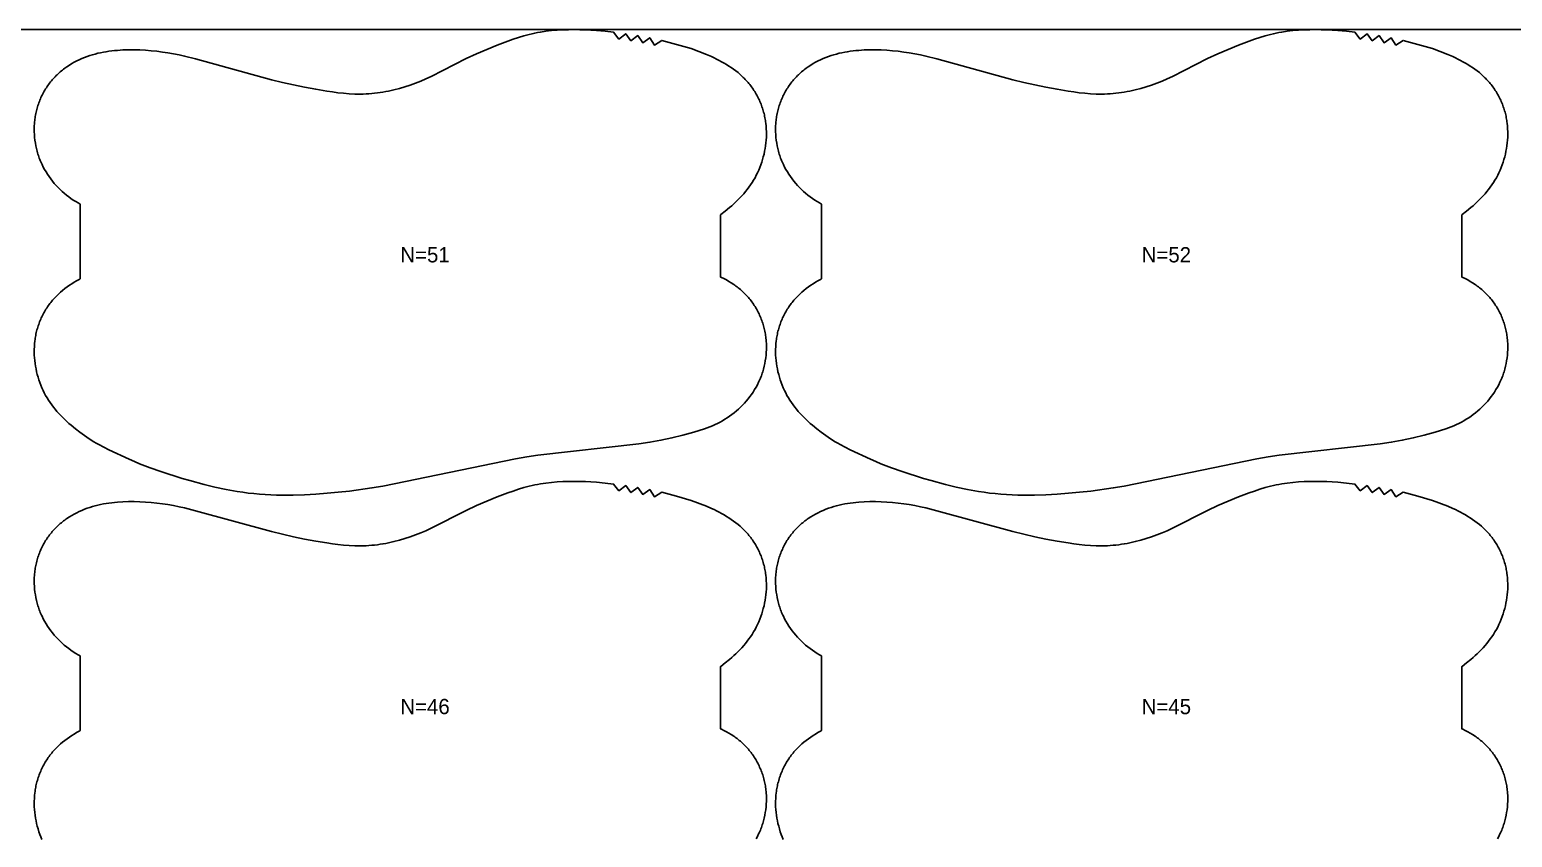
# Model space of a CAD drawing. Header units: inches. Extents: x 2 to 1941, y 2 to 1039.
# Drawn here: x 486 to 971.4, y 774.9 to 1039.5 of the extents above; entities that cross this region are included whole.
import ezdxf

# ---------------------------------------------------------------- set-up
doc = ezdxf.new("R2010")
doc.units = ezdxf.units.IN

msp = doc.modelspace()

# ---------------------------------------------------------------- linework, layer by layer
at = {"layer": '1'}
for points in [[(2, 2), (1940.8353, 2), (1940.8353, 1039.4821), (2, 1039.4821), (2, 2)], [(702.5406, 1033.2519), (707.5384, 1031.39), (709.2283, 1030.6474), (710.0633, 1030.2543), (710.8911, 1029.846), (711.711, 1029.422), (712.5225, 1028.9817), (713.3249, 1028.5246), (714.1178, 1028.0502), (714.9004, 1027.5579), (715.671, 1027.0468), (716.4277, 1026.516), (717.1687, 1025.9645), (717.8922, 1025.3914), (718.5962, 1024.7958), (718.9403, 1024.4892), (719.2789, 1024.1767), (719.6116, 1023.858), (719.9384, 1023.5332), (720.2589, 1023.202), (720.573, 1022.8647), (720.8808, 1022.5213), (721.1821, 1022.1721), (721.4768, 1021.8171), (721.7649, 1021.4566), (722.0464, 1021.0907), (722.321, 1020.7196), (722.5888, 1020.3434), (722.8497, 1019.9622), (723.1036, 1019.5763), (723.3504, 1019.1858), (723.5901, 1018.7908), (723.8226, 1018.3915), (724.0478, 1017.9881), (724.2656, 1017.5807), (724.476, 1017.1694), (724.679, 1016.7545), (724.8744, 1016.336), (725.0622, 1015.9141), (725.2424, 1015.4889), (725.4149, 1015.0606), (725.5797, 1014.6293), (725.7366, 1014.1952), (725.8857, 1013.7584), (726.0269, 1013.3189), (726.1601, 1012.8771), (726.2854, 1012.4329), (726.4025, 1011.9867), (726.5116, 1011.5384), (726.6124, 1011.0882), (726.7051, 1010.6363), (726.7895, 1010.1828), (726.8656, 1009.7278), (726.9337, 1009.2716), (726.9936, 1008.8142), (727.0895, 1007.8964), (727.1539, 1006.9755), (727.1874, 1006.0528), (727.1903, 1005.1293), (727.1633, 1004.2061), (727.1069, 1003.2844), (727.0216, 1002.3652), (726.9079, 1001.4492), (726.766, 1000.5372), (726.5965, 999.6298), (726.3998, 998.7279), (726.1762, 997.8319), (725.9261, 996.9428), (725.65, 996.0611), (725.3482, 995.1876), (725.0208, 994.3234), (724.6675, 993.4696), (724.2884, 992.6272), (723.8835, 991.7975), (723.4527, 990.9814), (722.9958, 990.1802), (722.5129, 989.3948), (722.0042, 988.6262), (721.4709, 987.8743), (720.9147, 987.1388), (720.337, 986.4193), (719.7395, 985.7154), (719.1237, 985.0269), (718.4911, 984.3534), (717.8435, 983.6946), (717.182, 983.0501), (716.5078, 982.4195), (715.8214, 981.8021), (715.1236, 981.1976), (713.6969, 980.025), (712.2334, 978.8976), (712.1903, 978.8663), (712.1903, 958.4382), (712.4593, 958.3181), (713.2897, 957.9153), (714.1067, 957.4856), (714.9092, 957.0289), (715.6961, 956.5454), (716.466, 956.0353), (716.8442, 955.7703), (717.2176, 955.4988), (717.5861, 955.2208), (717.9496, 954.9362), (718.3079, 954.6452), (718.6607, 954.3478), (719.0081, 954.044), (719.3497, 953.7338), (719.6854, 953.4172), (720.0152, 953.0944), (720.3387, 952.7653), (720.6559, 952.4301), (720.9667, 952.0888), (721.271, 951.7417), (721.5686, 951.3888), (721.8595, 951.0304), (722.1436, 950.6665), (722.4207, 950.2972), (722.6907, 949.9227), (722.9535, 949.5432), (723.209, 949.1588), (723.4571, 948.7695), (723.6977, 948.3756), (723.9307, 947.9772), (724.1559, 947.5744), (724.3733, 947.1673), (724.5828, 946.7561), (724.7843, 946.3409), (724.9777, 945.9219), (725.1632, 945.4994), (725.3407, 945.0733), (725.5101, 944.644), (725.6715, 944.2115), (725.8247, 943.7761), (725.9699, 943.3379), (726.107, 942.8971), (726.2359, 942.4538), (726.3567, 942.0082), (726.4693, 941.5604), (726.5738, 941.1107), (726.67, 940.6592), (726.758, 940.2061), (726.8378, 939.7515), (726.9094, 939.2955), (726.9729, 938.8384), (727.0281, 938.3802), (727.0753, 937.9211), (727.1143, 937.4613), (727.1683, 936.5397), (727.1903, 935.6167), (727.1805, 934.6934), (727.1392, 933.7708), (727.0666, 932.85), (726.9629, 931.9322), (726.8282, 931.0184), (726.6625, 930.1099), (726.4657, 929.2078), (726.238, 928.3133), (726.1125, 927.8692), (725.9792, 927.4274), (725.8383, 926.988), (725.6896, 926.5513), (725.5331, 926.1173), (725.3689, 925.6862), (725.197, 925.2581), (725.0175, 924.8332), (724.8305, 924.4115), (724.6361, 923.993), (724.2255, 923.1665), (723.7867, 922.3543), (723.3206, 921.5572), (722.8281, 920.7759), (722.3101, 920.0112), (721.7675, 919.2638), (721.2012, 918.5345), (720.6119, 917.8238), (720.0003, 917.1323), (719.3672, 916.4605), (718.7131, 915.8089), (718.0389, 915.1782), (717.3453, 914.5689), (716.6329, 913.9815), (715.9025, 913.4166), (715.1549, 912.8744), (714.3911, 912.3553), (713.612, 911.8595), (712.8184, 911.3874), (712.0113, 910.9391), (711.1916, 910.515), (710.3602, 910.1154), (709.518, 909.7401), (708.6662, 909.3874), (707.8058, 909.055), (706.938, 908.7408), (705.1849, 908.1579), (703.416, 907.6213), (699.8552, 906.6389), (696.2683, 905.7646), (692.6562, 904.9955), (689.0217, 904.3411), (685.3686, 903.805), (652.3414, 900.0891), (648.6939, 899.5158), (645.056, 898.878), (601.6449, 889.9796), (598.0027, 889.3714), (590.6877, 888.3486), (587.0188, 887.9301), (583.3416, 887.5914), (579.6579, 887.3305), (575.9699, 887.143), (572.2787, 887.0302), (568.5854, 887), (566.7391, 887.0249), (564.8937, 887.0824), (563.0498, 887.1763), (561.2083, 887.3078), (559.3699, 887.4776), (557.5356, 887.6865), (555.7061, 887.9345), (553.8817, 888.2189), (550.2489, 888.8846), (546.6383, 889.6595), (543.0489, 890.5273), (538.4116, 891.7747), (535.9315, 892.4977), (528.895, 894.7417), (525.4058, 895.9549), (523.6754, 896.5986), (521.9592, 897.2769), (520.2591, 897.9942), (518.5719, 898.7422), (511.8707, 901.8575), (510.2182, 902.6801), (508.5912, 903.5494), (507.79, 904.0061), (506.9974, 904.478), (505.4374, 905.4641), (503.9103, 906.5023), (502.4149, 907.587), (500.9514, 908.7144), (499.5247, 909.887), (498.8269, 910.4915), (498.1405, 911.1089), (497.4663, 911.7395), (496.8048, 912.384), (496.1572, 913.0428), (495.5246, 913.7163), (494.9088, 914.4048), (494.3113, 915.1087), (493.7337, 915.8282), (493.1774, 916.5637), (492.6441, 917.3156), (492.1354, 918.0842), (491.6525, 918.8696), (491.1956, 919.6708), (490.7648, 920.4869), (490.3599, 921.3167), (489.9808, 922.159), (489.6276, 923.0128), (489.3001, 923.877), (488.9983, 924.7505), (488.7222, 925.6322), (488.4721, 926.5214), (488.2485, 927.4173), (488.0518, 928.3193), (487.8823, 929.2266), (487.7404, 930.1386), (487.6267, 931.0546), (487.5414, 931.9738), (487.485, 932.8955), (487.458, 933.8187), (487.4609, 934.7422), (487.4944, 935.6649), (487.5588, 936.5858), (487.6547, 937.5036), (487.7146, 937.961), (487.7827, 938.4173), (487.8588, 938.8722), (487.9432, 939.3257), (488.0359, 939.7776), (488.1367, 940.2278), (488.2458, 940.6761), (488.3629, 941.1224), (488.4882, 941.5665), (488.6214, 942.0083), (488.7626, 942.4478), (488.9117, 942.8846), (489.0686, 943.3188), (489.2334, 943.75), (489.4059, 944.1783), (489.5861, 944.6035), (489.7739, 945.0254), (489.9693, 945.4439), (490.1723, 945.8588), (490.3827, 946.2701), (490.6005, 946.6775), (490.8257, 947.0809), (491.0582, 947.4802), (491.2979, 947.8752), (491.5447, 948.2657), (491.7986, 948.6517), (492.0595, 949.0328), (492.3273, 949.409), (492.6019, 949.7802), (492.8834, 950.146), (493.1715, 950.5065), (493.4662, 950.8615), (493.7675, 951.2107), (494.0753, 951.5541), (494.3894, 951.8914), (494.7099, 952.2226), (495.0367, 952.5475), (495.3694, 952.8661), (495.708, 953.1786), (496.0521, 953.4852), (496.7561, 954.0808), (497.4796, 954.6539), (498.2206, 955.2054), (498.9773, 955.7362), (499.7479, 956.2473), (500.5305, 956.7397), (501.3234, 957.2141), (502.1258, 957.6711), (502.458, 957.8514), (502.458, 982.3491), (501.8299, 982.6979), (501.0363, 983.1701), (500.2572, 983.6659), (499.4934, 984.185), (498.7458, 984.7272), (498.0154, 985.2921), (497.303, 985.8795), (496.6094, 986.4888), (495.9352, 987.1195), (495.2811, 987.771), (494.648, 988.4429), (494.0364, 989.1344), (493.4471, 989.8451), (492.8808, 990.5744), (492.3382, 991.3218), (491.8202, 992.0865), (491.3277, 992.8678), (490.8616, 993.6649), (490.4228, 994.4771), (490.0122, 995.3036), (489.8178, 995.722), (489.6308, 996.1438), (489.4513, 996.5687), (489.2794, 996.9968), (489.1152, 997.4279), (488.9587, 997.8619), (488.81, 998.2986), (488.6691, 998.738), (488.5358, 999.1797), (488.4103, 999.6238), (488.1826, 1000.5184), (487.9858, 1001.4205), (487.8201, 1002.329), (487.6854, 1003.2427), (487.5817, 1004.1606), (487.5091, 1005.0813), (487.4678, 1006.004), (487.458, 1006.9273), (487.48, 1007.8503), (487.534, 1008.7719), (487.573, 1009.2317), (487.6202, 1009.6908), (487.6755, 1010.149), (487.7389, 1010.6061), (487.8105, 1011.0621), (487.8903, 1011.5167), (487.9783, 1011.9698), (488.0745, 1012.4213), (488.179, 1012.871), (488.2916, 1013.3187), (488.4124, 1013.7643), (488.5413, 1014.2077), (488.6784, 1014.6485), (488.8236, 1015.0867), (488.9769, 1015.5221), (489.1382, 1015.9546), (489.3076, 1016.3839), (489.4851, 1016.81), (489.6706, 1017.2325), (489.864, 1017.6515), (490.0655, 1018.0666), (490.275, 1018.4779), (490.4924, 1018.8849), (490.7176, 1019.2878), (490.9506, 1019.6862), (491.1912, 1020.0801), (491.4393, 1020.4694), (491.6948, 1020.8538), (491.9576, 1021.2333), (492.2276, 1021.6078), (492.5047, 1021.977), (492.7888, 1022.341), (493.0797, 1022.6994), (493.3773, 1023.0523), (493.6816, 1023.3994), (493.9924, 1023.7406), (494.3096, 1024.0759), (494.6332, 1024.405), (494.9629, 1024.7278), (495.2986, 1025.0444), (495.6402, 1025.3546), (495.9876, 1025.6584), (496.3404, 1025.9558), (496.6987, 1026.2468), (497.0622, 1026.5313), (497.4307, 1026.8094), (497.8042, 1027.0809), (498.1823, 1027.3459), (498.9522, 1027.856), (499.7391, 1028.3395), (500.5416, 1028.7962), (501.3586, 1029.2258), (502.189, 1029.6287), (503.0317, 1030.005), (503.8857, 1030.3551), (504.75, 1030.6791), (505.6235, 1030.9775), (506.5053, 1031.2505), (507.3943, 1031.4984), (508.2896, 1031.7216), (509.1903, 1031.9212), (510.096, 1032.0984), (511.0058, 1032.2546), (511.9192, 1032.3909), (512.8355, 1032.5087), (513.7541, 1032.6092), (514.6743, 1032.6936), (516.5173, 1032.8178), (518.3626, 1032.8838), (520.2086, 1032.8928), (522.0538, 1032.8459), (523.8969, 1032.7446), (525.7369, 1032.5927), (527.5729, 1032.3945), (529.4043, 1032.1541), (531.2302, 1031.8749), (533.0495, 1031.5572), (534.8612, 1031.2003), (536.6641, 1030.8034), (540.2446, 1029.9022), (565.1768, 1023.0698), (568.7614, 1022.1816), (572.3619, 1021.3603), (575.9783, 1020.6122), (579.6084, 1019.9339), (583.2507, 1019.3275), (585.0777, 1019.0616), (586.9095, 1018.8276), (588.7465, 1018.6317), (590.5876, 1018.4834), (592.4314, 1018.3932), (593.3538, 1018.3731), (594.2764, 1018.3714), (595.1989, 1018.3892), (596.1211, 1018.4262), (597.0424, 1018.4823), (597.9626, 1018.5569), (598.8812, 1018.6497), (599.798, 1018.7603), (600.7125, 1018.8884), (601.6243, 1019.0336), (602.5332, 1019.1954), (603.4389, 1019.3734), (605.2405, 1019.7764), (607.0282, 1020.2386), (608.8009, 1020.7565), (610.5576, 1021.3269), (612.2963, 1021.9493), (614.015, 1022.624), (615.7117, 1023.3509), (617.3855, 1024.128), (628.8954, 1030.0093), (632.2449, 1031.5635), (635.6355, 1033.0276), (639.0558, 1034.419), (642.5087, 1035.7292), (644.2497, 1036.3474), (646.0026, 1036.9295), (647.7696, 1037.4633), (648.6591, 1037.7084), (649.5529, 1037.9369), (650.4512, 1038.1477), (651.3537, 1038.3408), (652.2599, 1038.5168), (653.1694, 1038.6762), (654.9965, 1038.9467), (656.8317, 1039.1561), (658.6717, 1039.3086), (660.5152, 1039.4097), (662.3608, 1039.4655), (664.2075, 1039.4821), (666.0541, 1039.4642), (667.8998, 1039.4125), (669.7441, 1039.3261), (671.5861, 1039.2044), (674.3719, 1038.9547), (677.152, 1038.6423), (678.8768, 1036.4084), (681.1182, 1038.1234), (682.7969, 1035.8575), (685.0725, 1037.521), (686.6833, 1035.2102), (689.0071, 1036.802), (690.5409, 1034.4395), (692.916, 1035.9537), (697.7433, 1034.6564), (702.5406, 1033.2519)], [(945.2696, 1033.2519), (950.2674, 1031.39), (951.9573, 1030.6474), (952.7923, 1030.2543), (953.6201, 1029.846), (954.44, 1029.422), (955.2515, 1028.9817), (956.0539, 1028.5246), (956.8468, 1028.0502), (957.6294, 1027.5579), (958.4, 1027.0468), (959.1567, 1026.516), (959.8977, 1025.9645), (960.6212, 1025.3914), (961.3252, 1024.7958), (961.6693, 1024.4892), (962.0079, 1024.1767), (962.3406, 1023.858), (962.6674, 1023.5332), (962.9879, 1023.202), (963.302, 1022.8647), (963.6098, 1022.5213), (963.9111, 1022.1721), (964.2058, 1021.8171), (964.4939, 1021.4566), (964.7754, 1021.0907), (965.05, 1020.7196), (965.3178, 1020.3434), (965.5787, 1019.9622), (965.8326, 1019.5763), (966.0794, 1019.1858), (966.3191, 1018.7908), (966.5516, 1018.3915), (966.7768, 1017.9881), (966.9946, 1017.5807), (967.205, 1017.1694), (967.408, 1016.7545), (967.6034, 1016.336), (967.7912, 1015.9141), (967.9714, 1015.4889), (968.1439, 1015.0606), (968.3087, 1014.6293), (968.4656, 1014.1952), (968.6147, 1013.7584), (968.7559, 1013.3189), (968.8891, 1012.8771), (969.0144, 1012.4329), (969.1315, 1011.9867), (969.2406, 1011.5384), (969.3414, 1011.0882), (969.4341, 1010.6363), (969.5185, 1010.1828), (969.5946, 1009.7278), (969.6627, 1009.2716), (969.7226, 1008.8142), (969.8185, 1007.8964), (969.8829, 1006.9755), (969.9164, 1006.0528), (969.9193, 1005.1293), (969.8923, 1004.2061), (969.8359, 1003.2844), (969.7506, 1002.3652), (969.6369, 1001.4492), (969.495, 1000.5372), (969.3255, 999.6298), (969.1288, 998.7279), (968.9052, 997.8319), (968.6551, 996.9428), (968.379, 996.0611), (968.0772, 995.1876), (967.7498, 994.3234), (967.3965, 993.4696), (967.0174, 992.6272), (966.6125, 991.7975), (966.1817, 990.9814), (965.7248, 990.1802), (965.2419, 989.3948), (964.7332, 988.6262), (964.1999, 987.8743), (963.6437, 987.1388), (963.066, 986.4193), (962.4685, 985.7154), (961.8527, 985.0269), (961.2201, 984.3534), (960.5725, 983.6946), (959.911, 983.0501), (959.2368, 982.4195), (958.5504, 981.8021), (957.8526, 981.1976), (956.4259, 980.025), (954.9624, 978.8976), (954.9193, 978.8663), (954.9193, 958.4382), (955.1883, 958.3181), (956.0187, 957.9153), (956.8357, 957.4856), (957.6382, 957.0289), (958.4251, 956.5454), (959.195, 956.0353), (959.5732, 955.7703), (959.9466, 955.4988), (960.3151, 955.2208), (960.6786, 954.9362), (961.0369, 954.6452), (961.3897, 954.3478), (961.7371, 954.044), (962.0787, 953.7338), (962.4144, 953.4172), (962.7442, 953.0944), (963.0677, 952.7653), (963.3849, 952.4301), (963.6957, 952.0888), (964, 951.7417), (964.2976, 951.3888), (964.5885, 951.0304), (964.8726, 950.6665), (965.1497, 950.2972), (965.4197, 949.9227), (965.6825, 949.5432), (965.938, 949.1588), (966.1861, 948.7695), (966.4267, 948.3756), (966.6597, 947.9772), (966.8849, 947.5744), (967.1023, 947.1673), (967.3118, 946.7561), (967.5133, 946.3409), (967.7067, 945.9219), (967.8922, 945.4994), (968.0697, 945.0733), (968.2391, 944.644), (968.4005, 944.2115), (968.5537, 943.7761), (968.6989, 943.3379), (968.836, 942.8971), (968.9649, 942.4538), (969.0857, 942.0082), (969.1983, 941.5604), (969.3028, 941.1107), (969.399, 940.6592), (969.487, 940.2061), (969.5668, 939.7515), (969.6384, 939.2955), (969.7019, 938.8384), (969.7571, 938.3802), (969.8043, 937.9211), (969.8433, 937.4613), (969.8973, 936.5397), (969.9193, 935.6167), (969.9095, 934.6934), (969.8682, 933.7708), (969.7956, 932.85), (969.6919, 931.9322), (969.5572, 931.0184), (969.3915, 930.1099), (969.1947, 929.2078), (968.967, 928.3133), (968.8415, 927.8692), (968.7082, 927.4274), (968.5673, 926.988), (968.4186, 926.5513), (968.2621, 926.1173), (968.0979, 925.6862), (967.926, 925.2581), (967.7465, 924.8332), (967.5595, 924.4115), (967.3651, 923.993), (966.9545, 923.1665), (966.5157, 922.3543), (966.0496, 921.5572), (965.5571, 920.7759), (965.0391, 920.0112), (964.4965, 919.2638), (963.9302, 918.5345), (963.3409, 917.8238), (962.7293, 917.1323), (962.0962, 916.4605), (961.4421, 915.8089), (960.7679, 915.1782), (960.0743, 914.5689), (959.3619, 913.9815), (958.6315, 913.4166), (957.8839, 912.8744), (957.1201, 912.3553), (956.341, 911.8595), (955.5474, 911.3874), (954.7403, 910.9391), (953.9206, 910.515), (953.0892, 910.1154), (952.247, 909.7401), (951.3952, 909.3874), (950.5348, 909.055), (949.667, 908.7408), (947.9139, 908.1579), (946.145, 907.6213), (942.5842, 906.6389), (938.9973, 905.7646), (935.3852, 904.9955), (931.7507, 904.3411), (928.0976, 903.805), (895.0704, 900.0891), (891.4229, 899.5158), (887.785, 898.878), (844.3739, 889.9796), (840.7317, 889.3714), (833.4167, 888.3486), (829.7478, 887.9301), (826.0706, 887.5914), (822.3869, 887.3305), (818.6989, 887.143), (815.0077, 887.0302), (811.3144, 887), (809.4681, 887.0249), (807.6227, 887.0824), (805.7788, 887.1763), (803.9373, 887.3078), (802.0989, 887.4776), (800.2646, 887.6865), (798.4351, 887.9345), (796.6107, 888.2189), (792.9779, 888.8846), (789.3673, 889.6595), (785.7779, 890.5273), (781.1406, 891.7747), (778.6605, 892.4977), (771.624, 894.7417), (768.1348, 895.9549), (766.4044, 896.5986), (764.6882, 897.2769), (762.9881, 897.9942), (761.3009, 898.7422), (754.5997, 901.8575), (752.9472, 902.6801), (751.3202, 903.5494), (750.519, 904.0061), (749.7264, 904.478), (748.1664, 905.4641), (746.6393, 906.5023), (745.1439, 907.587), (743.6804, 908.7144), (742.2537, 909.887), (741.5559, 910.4915), (740.8695, 911.1089), (740.1953, 911.7395), (739.5338, 912.384), (738.8862, 913.0428), (738.2536, 913.7163), (737.6378, 914.4048), (737.0403, 915.1087), (736.4627, 915.8282), (735.9064, 916.5637), (735.3731, 917.3156), (734.8644, 918.0842), (734.3815, 918.8696), (733.9246, 919.6708), (733.4938, 920.4869), (733.0889, 921.3167), (732.7098, 922.159), (732.3566, 923.0128), (732.0291, 923.877), (731.7273, 924.7505), (731.4512, 925.6322), (731.2011, 926.5214), (730.9775, 927.4173), (730.7808, 928.3193), (730.6113, 929.2266), (730.4694, 930.1386), (730.3557, 931.0546), (730.2704, 931.9738), (730.214, 932.8955), (730.187, 933.8187), (730.1899, 934.7422), (730.2234, 935.6649), (730.2878, 936.5858), (730.3837, 937.5036), (730.4436, 937.961), (730.5117, 938.4173), (730.5878, 938.8722), (730.6722, 939.3257), (730.7649, 939.7776), (730.8657, 940.2278), (730.9748, 940.6761), (731.0919, 941.1224), (731.2172, 941.5665), (731.3504, 942.0083), (731.4916, 942.4478), (731.6407, 942.8846), (731.7976, 943.3188), (731.9624, 943.75), (732.1349, 944.1783), (732.3151, 944.6035), (732.5029, 945.0254), (732.6983, 945.4439), (732.9013, 945.8588), (733.1117, 946.2701), (733.3295, 946.6775), (733.5547, 947.0809), (733.7872, 947.4802), (734.0269, 947.8752), (734.2737, 948.2657), (734.5276, 948.6517), (734.7885, 949.0328), (735.0563, 949.409), (735.3309, 949.7802), (735.6124, 950.146), (735.9005, 950.5065), (736.1952, 950.8615), (736.4965, 951.2107), (736.8043, 951.5541), (737.1184, 951.8914), (737.4389, 952.2226), (737.7657, 952.5475), (738.0984, 952.8661), (738.437, 953.1786), (738.7811, 953.4852), (739.4851, 954.0808), (740.2086, 954.6539), (740.9496, 955.2054), (741.7063, 955.7362), (742.4769, 956.2473), (743.2595, 956.7397), (744.0524, 957.2141), (744.8548, 957.6711), (745.187, 957.8514), (745.187, 982.3491), (744.5589, 982.6979), (743.7653, 983.1701), (742.9862, 983.6659), (742.2224, 984.185), (741.4748, 984.7272), (740.7444, 985.2921), (740.032, 985.8795), (739.3384, 986.4888), (738.6642, 987.1195), (738.0101, 987.771), (737.377, 988.4429), (736.7654, 989.1344), (736.1761, 989.8451), (735.6098, 990.5744), (735.0672, 991.3218), (734.5492, 992.0865), (734.0567, 992.8678), (733.5906, 993.6649), (733.1518, 994.4771), (732.7412, 995.3036), (732.5468, 995.722), (732.3598, 996.1438), (732.1803, 996.5687), (732.0084, 996.9968), (731.8442, 997.4279), (731.6877, 997.8619), (731.539, 998.2986), (731.3981, 998.738), (731.2648, 999.1797), (731.1393, 999.6238), (730.9116, 1000.5184), (730.7148, 1001.4205), (730.5491, 1002.329), (730.4144, 1003.2427), (730.3107, 1004.1606), (730.2381, 1005.0813), (730.1968, 1006.004), (730.187, 1006.9273), (730.209, 1007.8503), (730.263, 1008.7719), (730.302, 1009.2317), (730.3492, 1009.6908), (730.4045, 1010.149), (730.4679, 1010.6061), (730.5395, 1011.0621), (730.6193, 1011.5167), (730.7073, 1011.9698), (730.8035, 1012.4213), (730.908, 1012.871), (731.0206, 1013.3187), (731.1414, 1013.7643), (731.2703, 1014.2077), (731.4074, 1014.6485), (731.5526, 1015.0867), (731.7059, 1015.5221), (731.8672, 1015.9546), (732.0366, 1016.3839), (732.2141, 1016.81), (732.3996, 1017.2325), (732.593, 1017.6515), (732.7945, 1018.0666), (733.004, 1018.4779), (733.2214, 1018.8849), (733.4466, 1019.2878), (733.6796, 1019.6862), (733.9202, 1020.0801), (734.1683, 1020.4694), (734.4238, 1020.8538), (734.6866, 1021.2333), (734.9566, 1021.6078), (735.2337, 1021.977), (735.5178, 1022.341), (735.8087, 1022.6994), (736.1063, 1023.0523), (736.4106, 1023.3994), (736.7214, 1023.7406), (737.0386, 1024.0759), (737.3622, 1024.405), (737.6919, 1024.7278), (738.0276, 1025.0444), (738.3692, 1025.3546), (738.7166, 1025.6584), (739.0694, 1025.9558), (739.4277, 1026.2468), (739.7912, 1026.5313), (740.1597, 1026.8094), (740.5332, 1027.0809), (740.9113, 1027.3459), (741.6812, 1027.856), (742.4681, 1028.3395), (743.2706, 1028.7962), (744.0876, 1029.2258), (744.918, 1029.6287), (745.7607, 1030.005), (746.6147, 1030.3551), (747.479, 1030.6791), (748.3525, 1030.9775), (749.2343, 1031.2505), (750.1233, 1031.4984), (751.0186, 1031.7216), (751.9193, 1031.9212), (752.825, 1032.0984), (753.7348, 1032.2546), (754.6482, 1032.3909), (755.5645, 1032.5087), (756.4831, 1032.6092), (757.4033, 1032.6936), (759.2463, 1032.8178), (761.0916, 1032.8838), (762.9376, 1032.8928), (764.7828, 1032.8459), (766.6259, 1032.7446), (768.4659, 1032.5927), (770.3019, 1032.3945), (772.1333, 1032.1541), (773.9592, 1031.8749), (775.7785, 1031.5572), (777.5902, 1031.2003), (779.3931, 1030.8034), (782.9736, 1029.9022), (807.9058, 1023.0698), (811.4904, 1022.1816), (815.0909, 1021.3603), (818.7073, 1020.6122), (822.3374, 1019.9339), (825.9797, 1019.3275), (827.8067, 1019.0616), (829.6385, 1018.8276), (831.4755, 1018.6317), (833.3166, 1018.4834), (835.1604, 1018.3932), (836.0828, 1018.3731), (837.0054, 1018.3714), (837.9279, 1018.3892), (838.8501, 1018.4262), (839.7714, 1018.4823), (840.6916, 1018.5569), (841.6102, 1018.6497), (842.527, 1018.7603), (843.4415, 1018.8884), (844.3533, 1019.0336), (845.2622, 1019.1954), (846.1679, 1019.3734), (847.9695, 1019.7764), (849.7572, 1020.2386), (851.5299, 1020.7565), (853.2866, 1021.3269), (855.0253, 1021.9493), (856.744, 1022.624), (858.4407, 1023.3509), (860.1145, 1024.128), (871.6244, 1030.0093), (874.9739, 1031.5635), (878.3645, 1033.0276), (881.7848, 1034.419), (885.2377, 1035.7292), (886.9787, 1036.3474), (888.7316, 1036.9295), (890.4986, 1037.4633), (891.3881, 1037.7084), (892.2819, 1037.9369), (893.1802, 1038.1477), (894.0827, 1038.3408), (894.9889, 1038.5168), (895.8984, 1038.6762), (897.7255, 1038.9467), (899.5607, 1039.1561), (901.4007, 1039.3086), (903.2442, 1039.4097), (905.0898, 1039.4655), (906.9365, 1039.4821), (908.7831, 1039.4642), (910.6288, 1039.4125), (912.4731, 1039.3261), (914.3151, 1039.2044), (917.1009, 1038.9547), (919.881, 1038.6423), (921.6058, 1036.4084), (923.8472, 1038.1234), (925.5259, 1035.8575), (927.8015, 1037.521), (929.4123, 1035.2102), (931.7361, 1036.802), (933.2699, 1034.4395), (935.645, 1035.9537), (940.4723, 1034.6564), (945.2696, 1033.2519)]]:
    msp.add_lwpolyline(points, close=True, dxfattribs=at)
for points in [[(489.9808, 774.159), (489.6276, 775.0128), (489.3001, 775.877), (488.9983, 776.7505), (488.7222, 777.6322), (488.4721, 778.5214), (488.2485, 779.4173), (488.0518, 780.3193), (487.8823, 781.2266), (487.7404, 782.1386), (487.6267, 783.0546), (487.5414, 783.9738), (487.485, 784.8955), (487.458, 785.8187), (487.4609, 786.7422), (487.4944, 787.6649), (487.5588, 788.5858), (487.6547, 789.5036), (487.7146, 789.961), (487.7827, 790.4173), (487.8588, 790.8722), (487.9432, 791.3257), (488.0359, 791.7776), (488.1367, 792.2278), (488.2458, 792.6761), (488.3629, 793.1224), (488.4882, 793.5665), (488.6214, 794.0083), (488.7626, 794.4478), (488.9117, 794.8846), (489.0686, 795.3188), (489.2334, 795.75), (489.4059, 796.1783), (489.5861, 796.6035), (489.7739, 797.0254), (489.9693, 797.4439), (490.1723, 797.8588), (490.3827, 798.2701), (490.6005, 798.6775), (490.8257, 799.0809), (491.0582, 799.4802), (491.2979, 799.8752), (491.5447, 800.2657), (491.7986, 800.6517), (492.0595, 801.0328), (492.3273, 801.409), (492.6019, 801.7802), (492.8834, 802.146), (493.1715, 802.5065), (493.4662, 802.8615), (493.7675, 803.2107), (494.0753, 803.5541), (494.3894, 803.8914), (494.7099, 804.2226), (495.0367, 804.5475), (495.3694, 804.8661), (495.708, 805.1786), (496.0521, 805.4852), (496.7561, 806.0808), (497.4796, 806.6539), (498.2206, 807.2054), (498.9773, 807.7362), (499.7479, 808.2473), (500.5305, 808.7397), (501.3234, 809.2141), (502.1258, 809.6711), (502.458, 809.8514), (502.458, 834.3491), (501.8299, 834.6979), (501.0363, 835.1701), (500.2572, 835.6659), (499.4934, 836.185), (498.7458, 836.7272), (498.0154, 837.2921), (497.303, 837.8795), (496.6094, 838.4888), (495.9352, 839.1195), (495.2811, 839.771), (494.648, 840.4429), (494.0364, 841.1344), (493.4471, 841.8451), (492.8808, 842.5744), (492.3382, 843.3218), (491.8202, 844.0865), (491.3277, 844.8678), (490.8616, 845.6649), (490.4228, 846.4771), (490.0122, 847.3036), (489.8178, 847.722), (489.6308, 848.1438), (489.4513, 848.5687), (489.2794, 848.9968), (489.1152, 849.4279), (488.9587, 849.8619), (488.81, 850.2986), (488.6691, 850.738), (488.5358, 851.1797), (488.4103, 851.6238), (488.1826, 852.5184), (487.9858, 853.4205), (487.8201, 854.329), (487.6854, 855.2427), (487.5817, 856.1606), (487.5091, 857.0813), (487.4678, 858.004), (487.458, 858.9273), (487.48, 859.8503), (487.534, 860.7719), (487.573, 861.2317), (487.6202, 861.6908), (487.6755, 862.149), (487.7389, 862.6061), (487.8105, 863.0621), (487.8903, 863.5167), (487.9783, 863.9698), (488.0745, 864.4213), (488.179, 864.871), (488.2916, 865.3187), (488.4124, 865.7643), (488.5413, 866.2077), (488.6784, 866.6485), (488.8236, 867.0867), (488.9769, 867.5221), (489.1382, 867.9546), (489.3076, 868.3839), (489.4851, 868.81), (489.6706, 869.2325), (489.864, 869.6515), (490.0655, 870.0666), (490.275, 870.4779), (490.4924, 870.8849), (490.7176, 871.2878), (490.9506, 871.6862), (491.1912, 872.0801), (491.4393, 872.4694), (491.6948, 872.8538), (491.9576, 873.2333), (492.2276, 873.6078), (492.5047, 873.977), (492.7888, 874.341), (493.0797, 874.6994), (493.3773, 875.0523), (493.6816, 875.3994), (493.9924, 875.7406), (494.3096, 876.0759), (494.6332, 876.405), (494.9629, 876.7278), (495.2986, 877.0444), (495.6402, 877.3546), (495.9876, 877.6584), (496.3404, 877.9558), (496.6987, 878.2468), (497.0622, 878.5313), (497.4307, 878.8094), (497.8042, 879.0809), (498.1823, 879.3459), (498.9522, 879.856), (499.7391, 880.3395), (500.5416, 880.7962), (501.3586, 881.2258), (502.189, 881.6287), (503.0317, 882.005), (503.8857, 882.3551), (504.75, 882.6791), (505.6235, 882.9775), (506.5053, 883.2505), (507.3943, 883.4984), (508.2896, 883.7216), (509.1903, 883.9212), (510.096, 884.0984), (511.0058, 884.2546), (511.9192, 884.3909), (512.8355, 884.5087), (513.7541, 884.6092), (514.6743, 884.6936), (516.5173, 884.8178), (518.3626, 884.8838), (520.2086, 884.8928), (522.0538, 884.8459), (523.8969, 884.7446), (525.7369, 884.5927), (527.5729, 884.3945), (529.4043, 884.1541), (531.2302, 883.8749), (533.0495, 883.5572), (534.8612, 883.2003), (536.6641, 882.8034), (540.2446, 881.9022), (565.1768, 875.0698), (568.7614, 874.1816), (572.3619, 873.3603), (575.9783, 872.6122), (579.6084, 871.9339), (583.2507, 871.3275), (585.0777, 871.0616), (586.9095, 870.8276), (588.7465, 870.6317), (590.5876, 870.4834), (592.4314, 870.3932), (593.3538, 870.3731), (594.2764, 870.3714), (595.1989, 870.3892), (596.1211, 870.4262), (597.0424, 870.4823), (597.9626, 870.5569), (598.8812, 870.6497), (599.798, 870.7603), (600.7125, 870.8884), (601.6243, 871.0336), (602.5332, 871.1954), (603.4389, 871.3734), (605.2405, 871.7764), (607.0282, 872.2386), (608.8009, 872.7565), (610.5576, 873.3269), (612.2963, 873.9493), (614.015, 874.624), (615.7117, 875.3509), (617.3855, 876.128), (628.8954, 882.0093), (632.2449, 883.5635), (635.6355, 885.0276), (639.0558, 886.419), (642.5087, 887.7292), (644.2497, 888.3474), (646.0026, 888.9295), (647.7696, 889.4633), (648.6591, 889.7084), (649.5529, 889.9369), (650.4512, 890.1477), (651.3537, 890.3408), (652.2599, 890.5168), (653.1694, 890.6762), (654.9965, 890.9467), (656.8317, 891.1561), (658.6717, 891.3086), (660.5152, 891.4097), (662.3608, 891.4655), (664.2075, 891.4821), (666.0541, 891.4642), (667.8998, 891.4125), (669.7441, 891.3261), (671.5861, 891.2044), (674.3719, 890.9547), (677.152, 890.6423), (678.8768, 888.4084), (681.1182, 890.1234), (682.7969, 887.8575), (685.0725, 889.521), (686.6833, 887.2102), (689.0071, 888.802), (690.5409, 886.4395), (692.916, 887.9537), (697.7433, 886.6564), (702.5406, 885.2519), (702.5406, 885.2519), (707.5384, 883.39), (709.2283, 882.6474), (710.0633, 882.2543), (710.8911, 881.846), (711.711, 881.422), (712.5225, 880.9817), (713.3249, 880.5246), (714.1178, 880.0502), (714.9004, 879.5579), (715.671, 879.0468), (716.4277, 878.516), (717.1687, 877.9645), (717.8922, 877.3914), (718.5962, 876.7958), (718.9403, 876.4892), (719.2789, 876.1767), (719.6116, 875.858), (719.9384, 875.5332), (720.2589, 875.202), (720.573, 874.8647), (720.8808, 874.5213), (721.1821, 874.1721), (721.4768, 873.8171), (721.7649, 873.4566), (722.0464, 873.0907), (722.321, 872.7196), (722.5888, 872.3434), (722.8497, 871.9622), (723.1036, 871.5763), (723.3504, 871.1858), (723.5901, 870.7908), (723.8226, 870.3915), (724.0478, 869.9881), (724.2656, 869.5807), (724.476, 869.1694), (724.679, 868.7545), (724.8744, 868.336), (725.0622, 867.9141), (725.2424, 867.4889), (725.4149, 867.0606), (725.5797, 866.6293), (725.7366, 866.1952), (725.8857, 865.7584), (726.0269, 865.3189), (726.1601, 864.8771), (726.2854, 864.4329), (726.4025, 863.9867), (726.5116, 863.5384), (726.6124, 863.0882), (726.7051, 862.6363), (726.7895, 862.1828), (726.8656, 861.7278), (726.9337, 861.2716), (726.9936, 860.8142), (727.0895, 859.8964), (727.1539, 858.9755), (727.1874, 858.0528), (727.1903, 857.1293), (727.1633, 856.2061), (727.1069, 855.2844), (727.0216, 854.3652), (726.9079, 853.4492), (726.766, 852.5372), (726.5965, 851.6298), (726.3998, 850.7279), (726.1762, 849.8319), (725.9261, 848.9428), (725.65, 848.0611), (725.3482, 847.1876), (725.0208, 846.3234), (724.6675, 845.4696), (724.2884, 844.6272), (723.8835, 843.7975), (723.4527, 842.9814), (722.9958, 842.1802), (722.5129, 841.3948), (722.0042, 840.6262), (721.4709, 839.8743), (720.9147, 839.1388), (720.337, 838.4193), (719.7395, 837.7154), (719.1237, 837.0269), (718.4911, 836.3534), (717.8435, 835.6946), (717.182, 835.0501), (716.5078, 834.4195), (715.8214, 833.8021), (715.1236, 833.1976), (713.6969, 832.025), (712.2334, 830.8976), (712.1903, 830.8663), (712.1903, 810.4382), (712.4593, 810.3181), (713.2897, 809.9153), (714.1067, 809.4856), (714.9092, 809.0289), (715.6961, 808.5454), (716.466, 808.0353), (716.8442, 807.7703), (717.2176, 807.4988), (717.5861, 807.2208), (717.9496, 806.9362), (718.3079, 806.6452), (718.6607, 806.3478), (719.0081, 806.044), (719.3497, 805.7338), (719.6854, 805.4172), (720.0152, 805.0944), (720.3387, 804.7653), (720.6559, 804.4301), (720.9667, 804.0888), (721.271, 803.7417), (721.5686, 803.3888), (721.8595, 803.0304), (722.1436, 802.6665), (722.4207, 802.2972), (722.6907, 801.9227), (722.9535, 801.5432), (723.209, 801.1588), (723.4571, 800.7695), (723.6977, 800.3756), (723.9307, 799.9772), (724.1559, 799.5744), (724.3733, 799.1673), (724.5828, 798.7561), (724.7843, 798.3409), (724.9777, 797.9219), (725.1632, 797.4994), (725.3407, 797.0733), (725.5101, 796.644), (725.6715, 796.2115), (725.8247, 795.7761), (725.9699, 795.3379), (726.107, 794.8971), (726.2359, 794.4538), (726.3567, 794.0082), (726.4693, 793.5604), (726.5738, 793.1107), (726.67, 792.6592), (726.758, 792.2061), (726.8378, 791.7515), (726.9094, 791.2955), (726.9729, 790.8384), (727.0281, 790.3802), (727.0753, 789.9211), (727.1143, 789.4613), (727.1683, 788.5397), (727.1903, 787.6167), (727.1805, 786.6934), (727.1392, 785.7708), (727.0666, 784.85), (726.9629, 783.9322), (726.8282, 783.0184), (726.6625, 782.1099), (726.4657, 781.2078), (726.238, 780.3133), (726.1125, 779.8692), (725.9792, 779.4274), (725.8383, 778.988), (725.6896, 778.5513), (725.5331, 778.1173), (725.3689, 777.6862), (725.197, 777.2581), (725.0175, 776.8332), (724.8305, 776.4115), (724.6361, 775.993), (724.2255, 775.1665), (723.7867, 774.3543)], [(732.7098, 774.159), (732.3566, 775.0128), (732.0291, 775.877), (731.7273, 776.7505), (731.4512, 777.6322), (731.2011, 778.5214), (730.9775, 779.4173), (730.7808, 780.3193), (730.6113, 781.2266), (730.4694, 782.1386), (730.3557, 783.0546), (730.2704, 783.9738), (730.214, 784.8955), (730.187, 785.8187), (730.1899, 786.7422), (730.2234, 787.6649), (730.2878, 788.5858), (730.3837, 789.5036), (730.4436, 789.961), (730.5117, 790.4173), (730.5878, 790.8722), (730.6722, 791.3257), (730.7649, 791.7776), (730.8657, 792.2278), (730.9748, 792.6761), (731.0919, 793.1224), (731.2172, 793.5665), (731.3504, 794.0083), (731.4916, 794.4478), (731.6407, 794.8846), (731.7976, 795.3188), (731.9624, 795.75), (732.1349, 796.1783), (732.3151, 796.6035), (732.5029, 797.0254), (732.6983, 797.4439), (732.9013, 797.8588), (733.1117, 798.2701), (733.3295, 798.6775), (733.5547, 799.0809), (733.7872, 799.4802), (734.0269, 799.8752), (734.2737, 800.2657), (734.5276, 800.6517), (734.7885, 801.0328), (735.0563, 801.409), (735.3309, 801.7802), (735.6124, 802.146), (735.9005, 802.5065), (736.1952, 802.8615), (736.4965, 803.2107), (736.8043, 803.5541), (737.1184, 803.8914), (737.4389, 804.2226), (737.7657, 804.5475), (738.0984, 804.8661), (738.437, 805.1786), (738.7811, 805.4852), (739.4851, 806.0808), (740.2086, 806.6539), (740.9496, 807.2054), (741.7063, 807.7362), (742.4769, 808.2473), (743.2595, 808.7397), (744.0524, 809.2141), (744.8548, 809.6711), (745.187, 809.8514), (745.187, 834.3491), (744.5589, 834.6979), (743.7653, 835.1701), (742.9862, 835.6659), (742.2224, 836.185), (741.4748, 836.7272), (740.7444, 837.2921), (740.032, 837.8795), (739.3384, 838.4888), (738.6642, 839.1195), (738.0101, 839.771), (737.377, 840.4429), (736.7654, 841.1344), (736.1761, 841.8451), (735.6098, 842.5744), (735.0672, 843.3218), (734.5492, 844.0865), (734.0567, 844.8678), (733.5906, 845.6649), (733.1518, 846.4771), (732.7412, 847.3036), (732.5468, 847.722), (732.3598, 848.1438), (732.1803, 848.5687), (732.0084, 848.9968), (731.8442, 849.4279), (731.6877, 849.8619), (731.539, 850.2986), (731.3981, 850.738), (731.2648, 851.1797), (731.1393, 851.6238), (730.9116, 852.5184), (730.7148, 853.4205), (730.5491, 854.329), (730.4144, 855.2427), (730.3107, 856.1606), (730.2381, 857.0813), (730.1968, 858.004), (730.187, 858.9273), (730.209, 859.8503), (730.263, 860.7719), (730.302, 861.2317), (730.3492, 861.6908), (730.4045, 862.149), (730.4679, 862.6061), (730.5395, 863.0621), (730.6193, 863.5167), (730.7073, 863.9698), (730.8035, 864.4213), (730.908, 864.871), (731.0206, 865.3187), (731.1414, 865.7643), (731.2703, 866.2077), (731.4074, 866.6485), (731.5526, 867.0867), (731.7059, 867.5221), (731.8672, 867.9546), (732.0366, 868.3839), (732.2141, 868.81), (732.3996, 869.2325), (732.593, 869.6515), (732.7945, 870.0666), (733.004, 870.4779), (733.2214, 870.8849), (733.4466, 871.2878), (733.6796, 871.6862), (733.9202, 872.0801), (734.1683, 872.4694), (734.4238, 872.8538), (734.6866, 873.2333), (734.9566, 873.6078), (735.2337, 873.977), (735.5178, 874.341), (735.8087, 874.6994), (736.1063, 875.0523), (736.4106, 875.3994), (736.7214, 875.7406), (737.0386, 876.0759), (737.3622, 876.405), (737.6919, 876.7278), (738.0276, 877.0444), (738.3692, 877.3546), (738.7166, 877.6584), (739.0694, 877.9558), (739.4277, 878.2468), (739.7912, 878.5313), (740.1597, 878.8094), (740.5332, 879.0809), (740.9113, 879.3459), (741.6812, 879.856), (742.4681, 880.3395), (743.2706, 880.7962), (744.0876, 881.2258), (744.918, 881.6287), (745.7607, 882.005), (746.6147, 882.3551), (747.479, 882.6791), (748.3525, 882.9775), (749.2343, 883.2505), (750.1233, 883.4984), (751.0186, 883.7216), (751.9193, 883.9212), (752.825, 884.0984), (753.7348, 884.2546), (754.6482, 884.3909), (755.5645, 884.5087), (756.4831, 884.6092), (757.4033, 884.6936), (759.2463, 884.8178), (761.0916, 884.8838), (762.9376, 884.8928), (764.7828, 884.8459), (766.6259, 884.7446), (768.4659, 884.5927), (770.3019, 884.3945), (772.1333, 884.1541), (773.9592, 883.8749), (775.7785, 883.5572), (777.5902, 883.2003), (779.3931, 882.8034), (782.9736, 881.9022), (807.9058, 875.0698), (811.4904, 874.1816), (815.0909, 873.3603), (818.7073, 872.6122), (822.3374, 871.9339), (825.9797, 871.3275), (827.8067, 871.0616), (829.6385, 870.8276), (831.4755, 870.6317), (833.3166, 870.4834), (835.1604, 870.3932), (836.0828, 870.3731), (837.0054, 870.3714), (837.9279, 870.3892), (838.8501, 870.4262), (839.7714, 870.4823), (840.6916, 870.5569), (841.6102, 870.6497), (842.527, 870.7603), (843.4415, 870.8884), (844.3533, 871.0336), (845.2622, 871.1954), (846.1679, 871.3734), (847.9695, 871.7764), (849.7572, 872.2386), (851.5299, 872.7565), (853.2866, 873.3269), (855.0253, 873.9493), (856.744, 874.624), (858.4407, 875.3509), (860.1145, 876.128), (871.6244, 882.0093), (874.9739, 883.5635), (878.3645, 885.0276), (881.7848, 886.419), (885.2377, 887.7292), (886.9787, 888.3474), (888.7316, 888.9295), (890.4986, 889.4633), (891.3881, 889.7084), (892.2819, 889.9369), (893.1802, 890.1477), (894.0827, 890.3408), (894.9889, 890.5168), (895.8984, 890.6762), (897.7255, 890.9467), (899.5607, 891.1561), (901.4007, 891.3086), (903.2442, 891.4097), (905.0898, 891.4655), (906.9365, 891.4821), (908.7831, 891.4642), (910.6288, 891.4125), (912.4731, 891.3261), (914.3151, 891.2044), (917.1009, 890.9547), (919.881, 890.6423), (921.6058, 888.4084), (923.8472, 890.1234), (925.5259, 887.8575), (927.8015, 889.521), (929.4123, 887.2102), (931.7361, 888.802), (933.2699, 886.4395), (935.645, 887.9537), (940.4723, 886.6564), (945.2696, 885.2519), (945.2696, 885.2519), (950.2674, 883.39), (951.9573, 882.6474), (952.7923, 882.2543), (953.6201, 881.846), (954.44, 881.422), (955.2515, 880.9817), (956.0539, 880.5246), (956.8468, 880.0502), (957.6294, 879.5579), (958.4, 879.0468), (959.1567, 878.516), (959.8977, 877.9645), (960.6212, 877.3914), (961.3252, 876.7958), (961.6693, 876.4892), (962.0079, 876.1767), (962.3406, 875.858), (962.6674, 875.5332), (962.9879, 875.202), (963.302, 874.8647), (963.6098, 874.5213), (963.9111, 874.1721), (964.2058, 873.8171), (964.4939, 873.4566), (964.7754, 873.0907), (965.05, 872.7196), (965.3178, 872.3434), (965.5787, 871.9622), (965.8326, 871.5763), (966.0794, 871.1858), (966.3191, 870.7908), (966.5516, 870.3915), (966.7768, 869.9881), (966.9946, 869.5807), (967.205, 869.1694), (967.408, 868.7545), (967.6034, 868.336), (967.7912, 867.9141), (967.9714, 867.4889), (968.1439, 867.0606), (968.3087, 866.6293), (968.4656, 866.1952), (968.6147, 865.7584), (968.7559, 865.3189), (968.8891, 864.8771), (969.0144, 864.4329), (969.1315, 863.9867), (969.2406, 863.5384), (969.3414, 863.0882), (969.4341, 862.6363), (969.5185, 862.1828), (969.5946, 861.7278), (969.6627, 861.2716), (969.7226, 860.8142), (969.8185, 859.8964), (969.8829, 858.9755), (969.9164, 858.0528), (969.9193, 857.1293), (969.8923, 856.2061), (969.8359, 855.2844), (969.7506, 854.3652), (969.6369, 853.4492), (969.495, 852.5372), (969.3255, 851.6298), (969.1288, 850.7279), (968.9052, 849.8319), (968.6551, 848.9428), (968.379, 848.0611), (968.0772, 847.1876), (967.7498, 846.3234), (967.3965, 845.4696), (967.0174, 844.6272), (966.6125, 843.7975), (966.1817, 842.9814), (965.7248, 842.1802), (965.2419, 841.3948), (964.7332, 840.6262), (964.1999, 839.8743), (963.6437, 839.1388), (963.066, 838.4193), (962.4685, 837.7154), (961.8527, 837.0269), (961.2201, 836.3534), (960.5725, 835.6946), (959.911, 835.0501), (959.2368, 834.4195), (958.5504, 833.8021), (957.8526, 833.1976), (956.4259, 832.025), (954.9624, 830.8976), (954.9193, 830.8663), (954.9193, 810.4382), (955.1883, 810.3181), (956.0187, 809.9153), (956.8357, 809.4856), (957.6382, 809.0289), (958.4251, 808.5454), (959.195, 808.0353), (959.5732, 807.7703), (959.9466, 807.4988), (960.3151, 807.2208), (960.6786, 806.9362), (961.0369, 806.6452), (961.3897, 806.3478), (961.7371, 806.044), (962.0787, 805.7338), (962.4144, 805.4172), (962.7442, 805.0944), (963.0677, 804.7653), (963.3849, 804.4301), (963.6957, 804.0888), (964, 803.7417), (964.2976, 803.3888), (964.5885, 803.0304), (964.8726, 802.6665), (965.1497, 802.2972), (965.4197, 801.9227), (965.6825, 801.5432), (965.938, 801.1588), (966.1861, 800.7695), (966.4267, 800.3756), (966.6597, 799.9772), (966.8849, 799.5744), (967.1023, 799.1673), (967.3118, 798.7561), (967.5133, 798.3409), (967.7067, 797.9219), (967.8922, 797.4994), (968.0697, 797.0733), (968.2391, 796.644), (968.4005, 796.2115), (968.5537, 795.7761), (968.6989, 795.3379), (968.836, 794.8971), (968.9649, 794.4538), (969.0857, 794.0082), (969.1983, 793.5604), (969.3028, 793.1107), (969.399, 792.6592), (969.487, 792.2061), (969.5668, 791.7515), (969.6384, 791.2955), (969.7019, 790.8384), (969.7571, 790.3802), (969.8043, 789.9211), (969.8433, 789.4613), (969.8973, 788.5397), (969.9193, 787.6167), (969.9095, 786.6934), (969.8682, 785.7708), (969.7956, 784.85), (969.6919, 783.9322), (969.5572, 783.0184), (969.3915, 782.1099), (969.1947, 781.2078), (968.967, 780.3133), (968.8415, 779.8692), (968.7082, 779.4274), (968.5673, 778.988), (968.4186, 778.5513), (968.2621, 778.1173), (968.0979, 777.6862), (967.926, 777.2581), (967.7465, 776.8332), (967.5595, 776.4115), (967.3651, 775.993), (966.9545, 775.1665), (966.5157, 774.3543)]]:
    msp.add_lwpolyline(points, dxfattribs=at)

# ---------------------------------------------------------------- texts
for s, p in [('N=51', (607.3242, 963.241)), ('N=52', (850.0532, 963.241)), ('N=46', (607.3242, 815.241)), ('N=45', (850.0532, 815.241))]:
    msp.add_text(s, height=5, dxfattribs=at).set_placement(p)

doc.saveas('drawing.dxf')
